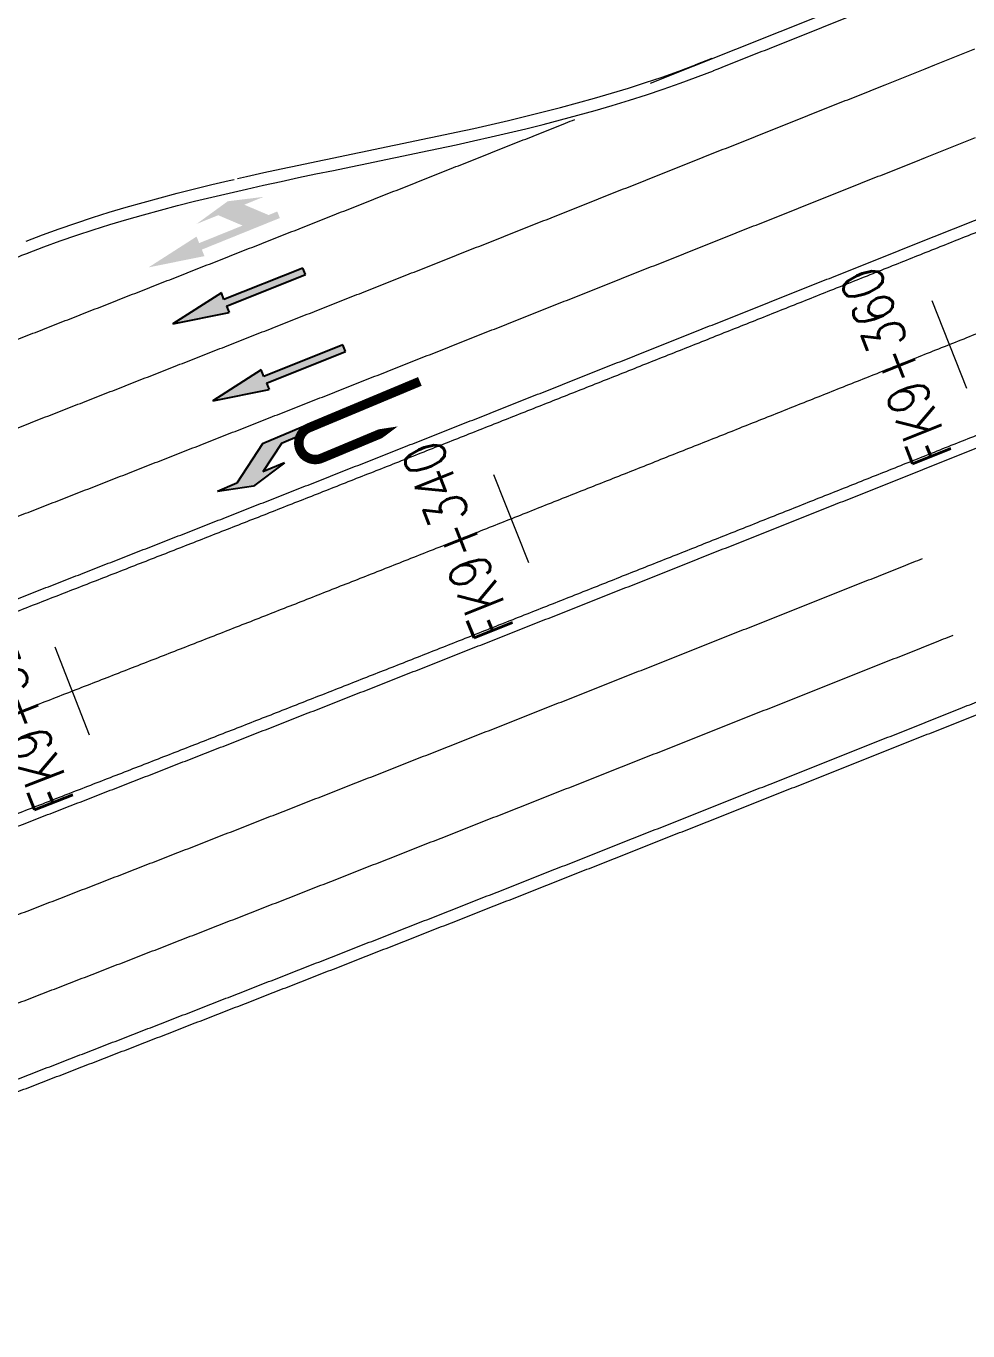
# Model space of a CAD drawing. Header units: millimetres. Extents: x 523446 to 528898, y 388189 to 392165.
# Drawn here: x 525477.2 to 525517.2, y 389006 to 389061.3 of the extents above; entities that cross this region are included whole.
import ezdxf
from ezdxf.enums import TextEntityAlignment as Align

# ---------------------------------------------------------------- set-up
doc = ezdxf.new("R2010")
doc.units = ezdxf.units.MM
doc.linetypes.add('33', pattern=[6, 3, -3])
doc.linetypes.add('ACAD_ISO04W100', pattern=[30, 24, -3, 0, -3])
doc.layers.add('000-scy-中分带', color=2, linetype='Continuous', lineweight=60)
doc.layers.add('000-scy-机动车道线', color=5, linetype='Continuous', lineweight=60)
for name, color, linetype in [('000-scy-箭头', 7, 'Continuous'), ('FZZD-标注路线桩号', 7, 'Continuous'), ('MEDS道路平面中线-FZZD', 7, 'Continuous'), ('标线（实）', 1, 'Continuous'), ('标线（虚）', 1, '33'), ('箭头', 7, 'Continuous'), ('车行道边线', 5, 'ACAD_ISO04W100')]:
    doc.layers.add(name, color=color, linetype=linetype)
doc.styles.add('MEDS', font='TXT_S.SHX', dxfattribs={"width": 0.75, "bigfont": 'hztxt.shx'})

# ---------------------------------------------------------------- blocks, each defined once
blk = doc.blocks.new('y')
blk.add_hatch(color=0).paths.add_polyline_path([(0.55, 0.225), (0.55, -0.275), (0.75, 0.525), (0.55, 1.275), (0.55, 0.825), (0, 0), (0, -1.725), (0.15, -1.725), (0.15, -0.375)])
at = {"color": 0}
for p, q in [((0.75, 0.525), (0.55, 1.275)), ((0.55, 0.825), (0.55, 1.275)), ((0, 0), (0.55, 0.825)), ((0.55, -0.275), (0.75, 0.525)), ((0.15, -0.375), (0.55, 0.225)), ((0.55, -0.275), (0.55, 0.225)), ((0, -1.725), (0, 0)), ((0.15, -1.725), (0.15, -0.375)), ((0, -1.725), (0.15, -1.725))]:
    blk.add_line(p, q, dxfattribs=at)
blk = doc.blocks.new('zx')
blk.add_hatch(color=0).paths.add_polyline_path([(0.075, -1.2), (0.225, -1.2), (0, 0), (-0.225, -1.2), (-0.075, -1.2), (-0.075, -3), (0.075, -3)])
at = {"color": 0}
for p, q in [((0, 0), (-0.225, -1.2)), ((0.225, -1.2), (0, 0)), ((-0.075, -1.2), (-0.225, -1.2)), ((-0.075, -1.2), (-0.075, -3)), ((0.075, -3), (0.075, -1.2)), ((0.075, -1.2), (0.225, -1.2)), ((-0.075, -3), (0.075, -3))]:
    blk.add_line(p, q, dxfattribs=at)
blk = doc.blocks.new('FX_ZY')
at = {"layer": '000-scy-箭头', "lineweight": 0}
blk.add_hatch(color=7, dxfattribs=at).paths.add_polyline_path([(-0.011, 2.981), (-0.235, 1.781), (-0.085, 1.781), (-0.084, -0.019), (0.066, -0.019), (0.065, 0.181), (0.465, 0.581), (0.465, 0.131), (0.665, 0.881), (0.465, 1.681), (0.465, 1.181), (0.065, 0.781), (0.065, 1.781), (0.215, 1.781)])
blk = doc.blocks.new('箭头（调头）')
at = {"color": 0}
blk.add_lwpolyline([(0, 0, 0.4, 0.4, 0), (0, 5.1, 0.4, 0.4, 1), (-1.4, 5.1, 0.4, 0.4, 0), (-1.4, 4, 1.2, 0, 0), (-1.4, 1.6, 0, 0, 0)], format="xyseb", dxfattribs=at)

msp = doc.modelspace()

# ---------------------------------------------------------------- linework, layer by layer
at = {"layer": '000-scy-中分带', "linetype": 'ByBlock', "lineweight": 0, "flags": 128}
for points in [[(525519.192, 389053.247, -0.000002), (525518.24, 389052.867, -0.000004), (525517.288, 389052.487, -0.000006), (525516.336, 389052.108, -0.000009), (525515.384, 389051.728, -0.000011), (525514.432, 389051.349, -0.000013), (525513.481, 389050.969, -0.000015), (525512.529, 389050.59, -0.000017), (525511.577, 389050.211, -0.000019), (525510.625, 389049.832, -0.000021), (525509.673, 389049.453, -0.000023), (525508.721, 389049.074, -0.000026), (525507.769, 389048.695, -0.000028), (525506.817, 389048.316, -0.00003), (525505.865, 389047.937, -0.000032), (525504.913, 389047.559, -0.000034), (525503.961, 389047.181, -0.000036), (525503.009, 389046.802, -0.000038), (525502.057, 389046.424, -0.000041), (525501.105, 389046.046, -0.000043), (525500.153, 389045.669, -0.000045), (525499.2, 389045.291, -0.000047), (525498.248, 389044.914, -0.000049), (525497.296, 389044.537, -0.000051), (525496.344, 389044.16, -0.000053), (525495.391, 389043.783, -0.000056), (525494.439, 389043.407, -0.000058), (525493.487, 389043.031, -0.00006), (525492.534, 389042.655, -0.000062), (525491.581, 389042.279, -0.000064), (525490.629, 389041.903, -0.000066), (525489.676, 389041.528, -0.000068), (525488.723, 389041.153, -0.00007), (525487.771, 389040.778, -0.000073), (525486.818, 389040.404, -0.000075), (525485.865, 389040.03, -0.000077), (525484.912, 389039.656, -0.000079), (525483.958, 389039.283, -0.000081), (525483.005, 389038.91, -0.000083), (525482.052, 389038.537, -0.000085), (525481.098, 389038.164, -0.000088), (525480.145, 389037.792, -0.00009), (525479.191, 389037.42, -0.000092), (525478.237, 389037.049, -0.000094), (525477.284, 389036.678, -0.000096), (525476.33, 389036.307, -0.000098)], [(525522.156, 389045.816, -0.000002), (525521.204, 389045.436, -0.000004), (525520.251, 389045.056, -0.000006), (525519.299, 389044.677, -0.000009), (525518.347, 389044.297, -0.000011), (525517.395, 389043.917, -0.000013), (525516.442, 389043.538, -0.000015), (525515.49, 389043.158, -0.000017), (525514.537, 389042.779, -0.000019), (525513.585, 389042.399, -0.000021), (525512.632, 389042.02, -0.000023), (525511.679, 389041.641, -0.000026), (525510.727, 389041.262, -0.000028), (525509.774, 389040.883, -0.00003), (525508.821, 389040.504, -0.000032), (525507.868, 389040.125, -0.000034), (525506.915, 389039.746, -0.000036), (525505.962, 389039.367, -0.000038), (525505.009, 389038.989, -0.000041), (525504.055, 389038.61, -0.000043), (525503.102, 389038.232, -0.000045), (525502.148, 389037.854, -0.000047), (525501.195, 389037.476, -0.000049), (525500.241, 389037.099, -0.000051), (525499.287, 389036.721, -0.000053), (525498.333, 389036.344, -0.000056), (525497.379, 389035.967, -0.000058), (525496.425, 389035.59, -0.00006), (525495.471, 389035.213, -0.000062), (525494.516, 389034.836, -0.000064), (525493.562, 389034.46, -0.000066), (525492.607, 389034.084, -0.000068), (525491.652, 389033.708, -0.00007), (525490.697, 389033.333, -0.000073), (525489.742, 389032.958, -0.000075), (525488.787, 389032.583, -0.000077), (525487.831, 389032.208, -0.000079), (525486.876, 389031.834, -0.000081), (525485.92, 389031.46, -0.000083), (525484.964, 389031.086, -0.000085), (525484.008, 389030.712, -0.000088), (525483.052, 389030.339, -0.00009), (525482.096, 389029.966, -0.000092), (525481.139, 389029.594, -0.000094), (525480.182, 389029.222, -0.000096), (525479.226, 389028.85, -0.000098), (525478.268, 389028.478, -0.0001), (525477.311, 389028.107, -0.000103), (525476.354, 389027.737, -0.000105)]]:
    msp.add_lwpolyline(points, format="xyb", dxfattribs=at)
at = {"layer": '000-scy-机动车道线', "color": 5, "linetype": 'ByBlock', "lineweight": 0}
msp.add_line((525503.7, 389058.911), (525594.064, 389094.945), dxfattribs=at)
at = {"layer": 'FZZD-标注路线桩号', "color": 7, "linetype": 'ByBlock', "lineweight": 0}
for p, q in [((525517.124, 389045.963), (525515.643, 389049.678)), ((525498.534, 389038.574), (525497.062, 389042.293)), ((525479.907, 389031.26), (525478.456, 389034.988))]:
    msp.add_line(p, q, dxfattribs=at)
at = {"layer": 'MEDS道路平面中线-FZZD', "color": 1, "linetype": 'ByBlock', "lineweight": 0}
msp.add_lwpolyline([(525520.674, 389049.531, -0.000002), (525519.722, 389049.151, -0.000004), (525518.77, 389048.772, -0.000006), (525517.818, 389048.392, -0.000009), (525516.866, 389048.013, -0.000011), (525515.913, 389047.633, -0.000013), (525514.961, 389047.254, -0.000015), (525514.009, 389046.874, -0.000017), (525513.057, 389046.495, -0.000019), (525512.105, 389046.116, -0.000021), (525511.152, 389045.736, -0.000023), (525510.2, 389045.357, -0.000026), (525509.248, 389044.978, -0.000028), (525508.295, 389044.599, -0.00003), (525507.343, 389044.22, -0.000032), (525506.39, 389043.842, -0.000034), (525505.438, 389043.463, -0.000036), (525504.485, 389043.085, -0.000038), (525503.533, 389042.707, -0.000041), (525502.58, 389042.328, -0.000043), (525501.627, 389041.95, -0.000045), (525500.674, 389041.573, -0.000047), (525499.721, 389041.195, -0.000049), (525498.768, 389040.818, -0.000051), (525497.815, 389040.44, -0.000053), (525496.862, 389040.063, -0.000056), (525495.909, 389039.687, -0.000058), (525494.956, 389039.31, -0.00006), (525494.002, 389038.934, -0.000062), (525493.049, 389038.558, -0.000064), (525492.095, 389038.182, -0.000066), (525491.141, 389037.806, -0.000068), (525490.188, 389037.431, -0.00007), (525489.234, 389037.056, -0.000073), (525488.28, 389036.681, -0.000075), (525487.326, 389036.306, -0.000077), (525486.371, 389035.932, -0.000079), (525485.417, 389035.558, -0.000081), (525484.463, 389035.185, -0.000083), (525483.508, 389034.811, -0.000085), (525482.553, 389034.438, -0.000088), (525481.598, 389034.066, -0.00009), (525480.643, 389033.693, -0.000092), (525479.688, 389033.321, -0.000094), (525478.733, 389032.95, -0.000096), (525477.778, 389032.579, -0.000098), (525476.822, 389032.208, -0.0001), (525475.866, 389031.837, -0.000102)], format="xyb", dxfattribs=at)
at = {"layer": '标线（实）', "linetype": 'ByBlock', "lineweight": 0, "flags": 128}
for points in [[(525506.374, 389059.441), (525506.529, 389059.502, 0.000002), (525506.951, 389059.671, 0.000002), (525507.374, 389059.839, 0.000002), (525507.797, 389060.008, 0.000002), (525508.219, 389060.176, 0.000002), (525508.642, 389060.344, 0.000002), (525509.065, 389060.513, 0.000002), (525509.488, 389060.681, 0.000002), (525509.911, 389060.85, 0.000002), (525510.333, 389061.018, 0.000001), (525510.756, 389061.187, 0.000001), (525511.179, 389061.355, 0.000001), (525511.602, 389061.524, 0.000001), (525512.025, 389061.693, 0.000001), (525512.448, 389061.861)], [(525473.817, 389035.869, 0.000011), (525474.241, 389036.034, 0.000011), (525474.665, 389036.198, 0.000011), (525475.089, 389036.362, 0.000011), (525475.513, 389036.527, 0.000011), (525475.937, 389036.691, 0.000011), (525476.361, 389036.856, 0.000011), (525476.785, 389037.021, 0.000011), (525477.209, 389037.185, 0.000011), (525477.632, 389037.35, 0.00001), (525478.056, 389037.515, 0.00001), (525478.48, 389037.68, 0.00001), (525478.904, 389037.845, 0.00001), (525479.328, 389038.01, 0.00001), (525479.751, 389038.175, 0.00001), (525480.175, 389038.341, 0.00001), (525480.599, 389038.506, 0.00001), (525481.023, 389038.672, 0.00001), (525481.446, 389038.837, 0.00001), (525481.87, 389039.003, 0.000009), (525482.294, 389039.168, 0.000009), (525482.717, 389039.334, 0.000009), (525483.141, 389039.5, 0.000009), (525483.564, 389039.665, 0.000009), (525483.988, 389039.831, 0.000009), (525484.412, 389039.997, 0.000009), (525484.835, 389040.163, 0.000009), (525485.259, 389040.329, 0.000009), (525485.682, 389040.496, 0.000008), (525486.106, 389040.662, 0.000008), (525486.529, 389040.828, 0.000008), (525486.953, 389040.994, 0.000008), (525487.376, 389041.161, 0.000008), (525487.8, 389041.327, 0.000008), (525488.223, 389041.494, 0.000008), (525488.646, 389041.66, 0.000008), (525489.07, 389041.827, 0.000008), (525489.493, 389041.993, 0.000008), (525489.917, 389042.16, 0.000007), (525490.34, 389042.327, 0.000007), (525490.763, 389042.494, 0.000007), (525491.187, 389042.661, 0.000007), (525491.61, 389042.827, 0.000007), (525492.033, 389042.994, 0.000007), (525492.456, 389043.161, 0.000007), (525492.88, 389043.329, 0.000007), (525493.303, 389043.496, 0.000007), (525493.726, 389043.663, 0.000006), (525494.15, 389043.83, 0.000006), (525494.573, 389043.997, 0.000006), (525494.996, 389044.165, 0.000006), (525495.419, 389044.332, 0.000006), (525495.842, 389044.499, 0.000006), (525496.266, 389044.667, 0.000006), (525496.689, 389044.834, 0.000006), (525497.112, 389045.002, 0.000006), (525497.535, 389045.169, 0.000006), (525497.958, 389045.337, 0.000005), (525498.382, 389045.505, 0.000005), (525498.805, 389045.672, 0.000005), (525499.228, 389045.84, 0.000005), (525499.651, 389046.008, 0.000005), (525500.074, 389046.176, 0.000005), (525500.497, 389046.343, 0.000005), (525500.92, 389046.511, 0.000005), (525501.344, 389046.679, 0.000005), (525501.767, 389046.847, 0.000004), (525502.19, 389047.015, 0.000004), (525502.613, 389047.183, 0.000004), (525503.036, 389047.351, 0.000004), (525503.459, 389047.519, 0.000004), (525503.882, 389047.687, 0.000004), (525504.305, 389047.855, 0.000004), (525504.728, 389048.024, 0.000004), (525505.151, 389048.192, 0.000004), (525505.574, 389048.36, 0.000004), (525505.998, 389048.528, 0.000003), (525506.421, 389048.696, 0.000003), (525506.844, 389048.865, 0.000003), (525507.267, 389049.033, 0.000003), (525507.69, 389049.201, 0.000003), (525508.113, 389049.37, 0.000003), (525508.536, 389049.538, 0.000003), (525508.959, 389049.707, 0.000003), (525509.382, 389049.875, 0.000003), (525509.805, 389050.043, 0.000002), (525510.228, 389050.212, 0.000002), (525510.651, 389050.38, 0.000002), (525511.074, 389050.549, 0.000002), (525511.497, 389050.717, 0.000002), (525511.92, 389050.886, 0.000002), (525512.344, 389051.055, 0.000002), (525512.767, 389051.223, 0.000002), (525513.19, 389051.392, 0.000002), (525513.613, 389051.56, 0.000002), (525514.036, 389051.729, 0.000001), (525514.459, 389051.898, 0.000001), (525514.882, 389052.066, 0.000001), (525515.305, 389052.235, 0.000001), (525515.728, 389052.404), (525519.967, 389054.093)], [(525474.086, 389026.325, 0.000012), (525474.512, 389026.489, 0.000012), (525474.938, 389026.653, 0.000012), (525475.363, 389026.818, 0.000012), (525475.789, 389026.982, 0.000012), (525476.215, 389027.147, 0.000012), (525476.64, 389027.311, 0.000012), (525477.066, 389027.476, 0.000011), (525477.492, 389027.641, 0.000011), (525477.917, 389027.806, 0.000011), (525478.343, 389027.971, 0.000011), (525478.768, 389028.136, 0.000011), (525479.194, 389028.301, 0.000011), (525479.619, 389028.466, 0.000011), (525480.044, 389028.632, 0.000011), (525480.47, 389028.797, 0.000011), (525480.895, 389028.962, 0.00001), (525481.32, 389029.128, 0.00001), (525481.745, 389029.293, 0.00001), (525482.171, 389029.459, 0.00001), (525482.596, 389029.625, 0.00001), (525483.021, 389029.79, 0.00001), (525483.446, 389029.956, 0.00001), (525483.871, 389030.122, 0.00001), (525484.296, 389030.288, 0.00001), (525484.721, 389030.454, 0.00001), (525485.146, 389030.62, 0.000009), (525485.571, 389030.786, 0.000009), (525485.996, 389030.952, 0.000009), (525486.421, 389031.119, 0.000009), (525486.845, 389031.285, 0.000009), (525487.27, 389031.451, 0.000009), (525487.695, 389031.618, 0.000009), (525488.12, 389031.784, 0.000009), (525488.544, 389031.951, 0.000009), (525488.969, 389032.117, 0.000008), (525489.394, 389032.284, 0.000008), (525489.818, 389032.451, 0.000008), (525490.243, 389032.617, 0.000008), (525490.667, 389032.784, 0.000008), (525491.092, 389032.951, 0.000008), (525491.516, 389033.118, 0.000008), (525491.941, 389033.285, 0.000008), (525492.365, 389033.452, 0.000008), (525492.79, 389033.619, 0.000008), (525493.214, 389033.786, 0.000007), (525493.639, 389033.953, 0.000007), (525494.063, 389034.12, 0.000007), (525494.487, 389034.288, 0.000007), (525494.911, 389034.455, 0.000007), (525495.336, 389034.622, 0.000007), (525495.76, 389034.79, 0.000007), (525496.184, 389034.957, 0.000007), (525496.608, 389035.125, 0.000007), (525497.032, 389035.292, 0.000006), (525497.457, 389035.46, 0.000006), (525497.881, 389035.627, 0.000006), (525498.305, 389035.795, 0.000006), (525498.729, 389035.963, 0.000006), (525499.153, 389036.13, 0.000006), (525499.577, 389036.298, 0.000006), (525500.001, 389036.466, 0.000006), (525500.425, 389036.634, 0.000006), (525500.849, 389036.802, 0.000006), (525501.273, 389036.969, 0.000005), (525501.697, 389037.137, 0.000005), (525502.12, 389037.305, 0.000005), (525502.544, 389037.473, 0.000005), (525502.968, 389037.641, 0.000005), (525503.392, 389037.809, 0.000005), (525503.816, 389037.977, 0.000005), (525504.239, 389038.146, 0.000005), (525504.663, 389038.314, 0.000005), (525505.087, 389038.482, 0.000004), (525505.511, 389038.65, 0.000004), (525505.934, 389038.818, 0.000004), (525506.358, 389038.987, 0.000004), (525506.782, 389039.155, 0.000004), (525507.205, 389039.323, 0.000004), (525507.629, 389039.492, 0.000004), (525508.053, 389039.66, 0.000004), (525508.476, 389039.828, 0.000004), (525508.9, 389039.997, 0.000004), (525509.323, 389040.165, 0.000003), (525509.747, 389040.334, 0.000003), (525510.17, 389040.502, 0.000003), (525510.594, 389040.671, 0.000003), (525511.017, 389040.839, 0.000003), (525511.441, 389041.008, 0.000003), (525511.864, 389041.176, 0.000003), (525512.288, 389041.345, 0.000003), (525512.711, 389041.513, 0.000003), (525513.135, 389041.682, 0.000002), (525513.558, 389041.851, 0.000002), (525513.981, 389042.019, 0.000002), (525514.405, 389042.188, 0.000002), (525514.828, 389042.356, 0.000002), (525515.251, 389042.525, 0.000002), (525515.675, 389042.694, 0.000002), (525516.098, 389042.862, 0.000002), (525516.521, 389043.031, 0.000002), (525516.945, 389043.2, 0.000002), (525517.368, 389043.369, 0.000001), (525517.791, 389043.537, 0.000001), (525518.215, 389043.706, 0.000001), (525518.638, 389043.875, 0.000001), (525519.061, 389044.043, 0.000001), (525519.484, 389044.212)], [(525474.26, 389015.677, 0.000013), (525474.688, 389015.841, 0.000013), (525475.116, 389016.006, 0.000013), (525475.544, 389016.17, 0.000013), (525475.972, 389016.335, 0.000013), (525476.4, 389016.5, 0.000012), (525476.828, 389016.664, 0.000012), (525477.256, 389016.829, 0.000012), (525477.683, 389016.994, 0.000012), (525478.111, 389017.159, 0.000012), (525478.539, 389017.324, 0.000012), (525478.966, 389017.489, 0.000012), (525479.394, 389017.655, 0.000012), (525479.821, 389017.82, 0.000012), (525480.249, 389017.985, 0.000012), (525480.676, 389018.151, 0.000011), (525481.103, 389018.316, 0.000011), (525481.531, 389018.482, 0.000011), (525481.958, 389018.647, 0.000011), (525482.385, 389018.813, 0.000011), (525482.812, 389018.979, 0.000011), (525483.239, 389019.145, 0.000011), (525483.666, 389019.31, 0.000011), (525484.093, 389019.476, 0.000011), (525484.52, 389019.642, 0.00001), (525484.947, 389019.808, 0.00001), (525485.373, 389019.975, 0.00001), (525485.8, 389020.141, 0.00001), (525486.227, 389020.307, 0.00001), (525486.653, 389020.473, 0.00001), (525487.08, 389020.64, 0.00001), (525487.506, 389020.806, 0.00001), (525487.933, 389020.973, 0.00001), (525488.359, 389021.139, 0.00001), (525488.786, 389021.306, 0.000009), (525489.212, 389021.473, 0.000009), (525489.638, 389021.639, 0.000009), (525490.065, 389021.806, 0.000009), (525490.491, 389021.973, 0.000009), (525490.917, 389022.14, 0.000009), (525491.343, 389022.307, 0.000009), (525491.769, 389022.474, 0.000009), (525492.195, 389022.641, 0.000009), (525492.621, 389022.808, 0.000008), (525493.047, 389022.975, 0.000008), (525493.473, 389023.142, 0.000008), (525493.899, 389023.309, 0.000008), (525494.324, 389023.477, 0.000008), (525494.75, 389023.644, 0.000008), (525495.176, 389023.811, 0.000008), (525495.602, 389023.979, 0.000008), (525496.027, 389024.146, 0.000008), (525496.453, 389024.314, 0.000008), (525496.878, 389024.481, 0.000007), (525497.304, 389024.649, 0.000007), (525497.729, 389024.817, 0.000007), (525498.154, 389024.984, 0.000007), (525498.58, 389025.152, 0.000007), (525499.005, 389025.32, 0.000007), (525499.43, 389025.488, 0.000007), (525499.856, 389025.655, 0.000007), (525500.281, 389025.823, 0.000007), (525500.706, 389025.991, 0.000006), (525501.131, 389026.159, 0.000006), (525501.556, 389026.327, 0.000006), (525501.981, 389026.495, 0.000006), (525502.406, 389026.663, 0.000006), (525502.831, 389026.831, 0.000006), (525503.256, 389026.999, 0.000006), (525503.681, 389027.168, 0.000006), (525504.106, 389027.336, 0.000006), (525504.53, 389027.504, 0.000006), (525504.955, 389027.672, 0.000005), (525505.38, 389027.84, 0.000005), (525505.804, 389028.009, 0.000005), (525506.229, 389028.177, 0.000005), (525506.654, 389028.345, 0.000005), (525507.078, 389028.514, 0.000005), (525507.503, 389028.682, 0.000005), (525507.927, 389028.85, 0.000005), (525508.352, 389029.019, 0.000005), (525508.776, 389029.187, 0.000004), (525509.201, 389029.356, 0.000004), (525509.625, 389029.524, 0.000004), (525510.049, 389029.693, 0.000004), (525510.474, 389029.861, 0.000004), (525510.898, 389030.03, 0.000004), (525511.322, 389030.199, 0.000004), (525511.746, 389030.367, 0.000004), (525512.17, 389030.536, 0.000004), (525512.594, 389030.704, 0.000004), (525513.019, 389030.873, 0.000003), (525513.443, 389031.042, 0.000003), (525513.867, 389031.21, 0.000003), (525514.291, 389031.379, 0.000003), (525514.715, 389031.548, 0.000003), (525515.138, 389031.716, 0.000003), (525515.562, 389031.885, 0.000003), (525515.986, 389032.054, 0.000003), (525516.41, 389032.223, 0.000003), (525516.834, 389032.391, 0.000002), (525517.644, 389032.714, 0.000002)], [(525473.582, 389050.26, 0.00001), (525474.004, 389050.425, 0.00001), (525474.426, 389050.589, 0.00001), (525474.848, 389050.753, 0.00001), (525475.269, 389050.918, 0.00001), (525475.691, 389051.082, 0.00001), (525476.113, 389051.247, 0.00001), (525476.534, 389051.412, 0.00001), (525476.956, 389051.577, 0.000007), (525477.285, 389051.705)]]:
    msp.add_lwpolyline(points, format="xyb", dxfattribs=at)
msp.add_lwpolyline([(525477.281, 389051.704), (525477.974, 389051.968), (525478.667, 389052.219), (525479.366, 389052.46), (525480.069, 389052.691), (525480.776, 389052.912), (525481.487, 389053.125), (525482.202, 389053.33), (525482.92, 389053.527), (525483.642, 389053.717), (525484.367, 389053.901), (525485.095, 389054.079), (525485.826, 389054.251), (525486.559, 389054.42), (525487.294, 389054.584), (525488.031, 389054.745), (525488.769, 389054.903), (525489.51, 389055.059), (525490.251, 389055.213), (525490.993, 389055.366), (525491.736, 389055.519), (525492.48, 389055.672), (525493.224, 389055.826), (525493.967, 389055.982), (525494.711, 389056.139), (525495.454, 389056.299), (525496.196, 389056.463), (525496.938, 389056.63), (525497.678, 389056.802), (525498.416, 389056.979), (525499.153, 389057.162), (525499.888, 389057.351), (525500.621, 389057.547), (525501.351, 389057.751), (525502.079, 389057.963), (525502.804, 389058.183), (525503.525, 389058.413), (525504.243, 389058.654), (525504.96, 389058.905), (525506.366, 389059.438)], dxfattribs=at)
at = {"layer": '标线（虚）', "linetype": 'ByBlock', "lineweight": 0, "flags": 128}
for points in [[(525473.917, 389043.148, 0.000011), (525474.34, 389043.312, 0.000011), (525474.763, 389043.477, 0.000011), (525475.186, 389043.641, 0.00001), (525475.608, 389043.806, 0.00001), (525476.031, 389043.97, 0.00001), (525476.454, 389044.135, 0.00001), (525476.877, 389044.3, 0.00001), (525477.299, 389044.464, 0.00001), (525477.722, 389044.629, 0.00001), (525478.145, 389044.794, 0.00001), (525478.568, 389044.959, 0.00001), (525478.99, 389045.124, 0.00001), (525479.413, 389045.29, 0.000009), (525479.836, 389045.455, 0.000009), (525480.258, 389045.62, 0.000009), (525480.681, 389045.786, 0.000009), (525481.104, 389045.951, 0.000009), (525481.526, 389046.117, 0.000009), (525481.949, 389046.282, 0.000009), (525482.372, 389046.448, 0.000009), (525482.794, 389046.614, 0.000009), (525483.217, 389046.779, 0.000008), (525483.64, 389046.945, 0.000008), (525484.062, 389047.111, 0.000008), (525484.485, 389047.277, 0.000008), (525484.908, 389047.443, 0.000008), (525485.33, 389047.609, 0.000008), (525485.753, 389047.775, 0.000008), (525486.176, 389047.942, 0.000008), (525486.598, 389048.108, 0.000008), (525487.021, 389048.274, 0.000008), (525487.443, 389048.441, 0.000007), (525487.866, 389048.607, 0.000007), (525488.289, 389048.774, 0.000007), (525488.711, 389048.94, 0.000007), (525489.134, 389049.107, 0.000007), (525489.556, 389049.274, 0.000007), (525489.979, 389049.44, 0.000007), (525490.402, 389049.607, 0.000007), (525490.824, 389049.774, 0.000007), (525491.247, 389049.941, 0.000006), (525491.669, 389050.108, 0.000006), (525492.092, 389050.275, 0.000006), (525492.515, 389050.442, 0.000006), (525492.937, 389050.609, 0.000006), (525493.36, 389050.776, 0.000006), (525493.782, 389050.943, 0.000006), (525494.205, 389051.111, 0.000006), (525494.628, 389051.278, 0.000006), (525495.05, 389051.445, 0.000006), (525495.473, 389051.613, 0.000005), (525495.895, 389051.78, 0.000005), (525496.318, 389051.948, 0.000005), (525496.741, 389052.115, 0.000005), (525497.163, 389052.283, 0.000005), (525497.586, 389052.45, 0.000005), (525498.009, 389052.618, 0.000005), (525498.431, 389052.785, 0.000005), (525498.854, 389052.953, 0.000005), (525499.276, 389053.121, 0.000004), (525499.699, 389053.289, 0.000004), (525500.122, 389053.457, 0.000004), (525500.544, 389053.624, 0.000004), (525500.967, 389053.792, 0.000004), (525501.39, 389053.96, 0.000004), (525501.812, 389054.128, 0.000004), (525502.235, 389054.296, 0.000004), (525502.658, 389054.464, 0.000004), (525503.081, 389054.632, 0.000004), (525503.503, 389054.8, 0.000003), (525503.926, 389054.969, 0.000003), (525504.349, 389055.137, 0.000003), (525504.771, 389055.305, 0.000003), (525505.194, 389055.473, 0.000003), (525505.617, 389055.641, 0.000003), (525506.04, 389055.81, 0.000003), (525506.463, 389055.978, 0.000003), (525506.885, 389056.146, 0.000003), (525507.308, 389056.315, 0.000002), (525507.731, 389056.483, 0.000002), (525508.154, 389056.651, 0.000002), (525508.577, 389056.82, 0.000002), (525508.999, 389056.988, 0.000002), (525509.422, 389057.157, 0.000002), (525509.845, 389057.325, 0.000002), (525510.268, 389057.494, 0.000002), (525510.691, 389057.662, 0.000002), (525511.114, 389057.831, 0.000002), (525511.537, 389057.999, 0.000001), (525511.96, 389058.168, 0.000001), (525512.383, 389058.336, 0.000001), (525512.806, 389058.505, 0.000001), (525513.229, 389058.674, 0.000001), (525513.652, 389058.842), (525514.075, 389059.011), (525514.498, 389059.18), (525514.921, 389059.348), (525515.344, 389059.517), (525515.767, 389059.686), (525516.19, 389059.854), (525516.613, 389060.023), (525517.036, 389060.192), (525517.459, 389060.361)], [(525473.914, 389039.392, 0.000011), (525474.337, 389039.557, 0.000011), (525474.761, 389039.721, 0.000011), (525475.184, 389039.885, 0.000011), (525475.608, 389040.05, 0.000011), (525476.031, 389040.214, 0.000011), (525476.454, 389040.379, 0.00001), (525476.878, 389040.544, 0.00001), (525477.301, 389040.709, 0.00001), (525477.724, 389040.874, 0.00001), (525478.148, 389041.038, 0.00001), (525478.571, 389041.203, 0.00001), (525478.994, 389041.369, 0.00001), (525479.417, 389041.534, 0.00001), (525479.841, 389041.699, 0.00001), (525480.264, 389041.864, 0.00001), (525480.687, 389042.03, 0.000009), (525481.11, 389042.195, 0.000009), (525481.533, 389042.361, 0.000009), (525481.957, 389042.526, 0.000009), (525482.38, 389042.692, 0.000009), (525482.803, 389042.858, 0.000009), (525483.226, 389043.023, 0.000009), (525483.649, 389043.189, 0.000009), (525484.072, 389043.355, 0.000009), (525484.495, 389043.521, 0.000008), (525484.918, 389043.687, 0.000008), (525485.341, 389043.853, 0.000008), (525485.765, 389044.019, 0.000008), (525486.188, 389044.186, 0.000008), (525486.611, 389044.352, 0.000008), (525487.034, 389044.518, 0.000008), (525487.457, 389044.685, 0.000008), (525487.88, 389044.851, 0.000008), (525488.303, 389045.018, 0.000008), (525488.726, 389045.184, 0.000007), (525489.149, 389045.351, 0.000007), (525489.572, 389045.517, 0.000007), (525489.995, 389045.684, 0.000007), (525490.418, 389045.851, 0.000007), (525490.841, 389046.018, 0.000007), (525491.264, 389046.185, 0.000007), (525491.687, 389046.352, 0.000007), (525492.11, 389046.519, 0.000007), (525492.532, 389046.686, 0.000006), (525492.955, 389046.853, 0.000006), (525493.378, 389047.02, 0.000006), (525493.801, 389047.187, 0.000006), (525494.224, 389047.354, 0.000006), (525494.647, 389047.522, 0.000006), (525495.07, 389047.689, 0.000006), (525495.493, 389047.856, 0.000006), (525495.916, 389048.024, 0.000006), (525496.339, 389048.191, 0.000006), (525496.762, 389048.359, 0.000005), (525497.185, 389048.526, 0.000005), (525497.607, 389048.694, 0.000005), (525498.03, 389048.861, 0.000005), (525498.453, 389049.029, 0.000005), (525498.876, 389049.197, 0.000005), (525499.299, 389049.364, 0.000005), (525499.722, 389049.532, 0.000005), (525500.145, 389049.7, 0.000005), (525500.568, 389049.868, 0.000004), (525500.991, 389050.036, 0.000004), (525501.413, 389050.204, 0.000004), (525501.836, 389050.372, 0.000004), (525502.259, 389050.54, 0.000004), (525502.682, 389050.708, 0.000004), (525503.105, 389050.876, 0.000004), (525503.528, 389051.044, 0.000004), (525503.951, 389051.212, 0.000004), (525504.374, 389051.38, 0.000004), (525504.797, 389051.548, 0.000003), (525505.22, 389051.716, 0.000003), (525505.642, 389051.885, 0.000003), (525506.065, 389052.053, 0.000003), (525506.488, 389052.221, 0.000003), (525506.911, 389052.389, 0.000003), (525507.334, 389052.558, 0.000003), (525507.757, 389052.726, 0.000003), (525508.18, 389052.895, 0.000003), (525508.603, 389053.063, 0.000002), (525509.026, 389053.231, 0.000002), (525509.449, 389053.4, 0.000002), (525509.872, 389053.568, 0.000002), (525510.295, 389053.737, 0.000002), (525510.718, 389053.905, 0.000002), (525511.141, 389054.074, 0.000002), (525511.564, 389054.242, 0.000002), (525511.987, 389054.411, 0.000002), (525512.41, 389054.579, 0.000002), (525512.833, 389054.748, 0.000001), (525513.256, 389054.917, 0.000001), (525513.679, 389055.085, 0.000001), (525514.102, 389055.254, 0.000001), (525514.525, 389055.423, 0.000001), (525514.948, 389055.591), (525515.371, 389055.76), (525515.794, 389055.929), (525516.217, 389056.097), (525516.64, 389056.266), (525517.063, 389056.435), (525517.486, 389056.603)], [(525473.917, 389046.903, 0.00001), (525474.339, 389047.067, 0.00001), (525474.761, 389047.232, 0.00001), (525475.184, 389047.396, 0.00001), (525475.606, 389047.561, 0.00001), (525476.028, 389047.725, 0.00001), (525476.45, 389047.89, 0.00001), (525476.873, 389048.055, 0.00001), (525477.295, 389048.22, 0.00001), (525477.717, 389048.384, 0.00001), (525478.139, 389048.549, 0.000009), (525478.561, 389048.715, 0.000009), (525478.984, 389048.88, 0.000009), (525479.406, 389049.045, 0.000009), (525479.828, 389049.21, 0.000009), (525480.25, 389049.375, 0.000009), (525480.672, 389049.541, 0.000009), (525481.095, 389049.706, 0.000009), (525481.517, 389049.872, 0.000009), (525481.939, 389050.038, 0.000008), (525482.361, 389050.203, 0.000008), (525482.783, 389050.369, 0.000008), (525483.205, 389050.535, 0.000008), (525483.628, 389050.701, 0.000008), (525484.05, 389050.867, 0.000008), (525484.472, 389051.033, 0.000008), (525484.894, 389051.199, 0.000008), (525485.317, 389051.365, 0.000008), (525485.739, 389051.531, 0.000008), (525486.161, 389051.697, 0.000007), (525486.583, 389051.864, 0.000007), (525487.005, 389052.03, 0.000007), (525487.428, 389052.196, 0.000007), (525487.85, 389052.363, 0.000007), (525488.272, 389052.529, 0.000007), (525488.694, 389052.696, 0.000007), (525489.117, 389052.863, 0.000007), (525489.539, 389053.029, 0.000007), (525489.961, 389053.196, 0.000006), (525490.383, 389053.363, 0.000006), (525490.806, 389053.53, 0.000006), (525491.228, 389053.697, 0.000006), (525491.65, 389053.864, 0.000006), (525492.072, 389054.031, 0.000006), (525492.495, 389054.198, 0.000006), (525492.917, 389054.365, 0.000006), (525493.339, 389054.532, 0.000006), (525493.762, 389054.699, 0.000006), (525494.184, 389054.867, 0.000005), (525494.606, 389055.034, 0.000005), (525495.029, 389055.201, 0.000005), (525495.451, 389055.369, 0.000005), (525495.873, 389055.536, 0.000005), (525496.296, 389055.704, 0.000005), (525496.718, 389055.871, 0.000005), (525497.14, 389056.039, 0.000005), (525497.563, 389056.206, 0.000005), (525497.985, 389056.374, 0.000004), (525498.408, 389056.542, 0.000004), (525498.83, 389056.71, 0.000004), (525499.252, 389056.877, 0.000004), (525499.675, 389057.045, 0.000004), (525500.097, 389057.213, 0.000004), (525500.492, 389057.37, 0.000004)], [(525474.065, 389022.566, 0.000012), (525474.492, 389022.73, 0.000012), (525474.918, 389022.894, 0.000012), (525475.345, 389023.059, 0.000012), (525475.772, 389023.223, 0.000012), (525476.198, 389023.388, 0.000012), (525476.624, 389023.553, 0.000012), (525477.051, 389023.718, 0.000012), (525477.477, 389023.882, 0.000012), (525477.903, 389024.047, 0.000012), (525478.329, 389024.212, 0.000011), (525478.756, 389024.377, 0.000011), (525479.182, 389024.542, 0.000011), (525479.608, 389024.708, 0.000011), (525480.034, 389024.873, 0.000011), (525480.46, 389025.038, 0.000011), (525480.886, 389025.204, 0.000011), (525481.312, 389025.369, 0.000011), (525481.738, 389025.535, 0.000011), (525482.164, 389025.7, 0.00001), (525482.589, 389025.866, 0.00001), (525483.015, 389026.032, 0.00001), (525483.441, 389026.198, 0.00001), (525483.867, 389026.363, 0.00001), (525484.292, 389026.529, 0.00001), (525484.718, 389026.695, 0.00001), (525485.143, 389026.861, 0.00001), (525485.569, 389027.028, 0.00001), (525485.994, 389027.194, 0.00001), (525486.42, 389027.36, 0.000009), (525486.845, 389027.526, 0.000009), (525487.271, 389027.693, 0.000009), (525487.696, 389027.859, 0.000009), (525488.121, 389028.026, 0.000009), (525488.547, 389028.192, 0.000009), (525488.972, 389028.359, 0.000009), (525489.397, 389028.525, 0.000009), (525489.822, 389028.692, 0.000009), (525490.247, 389028.859, 0.000008), (525490.672, 389029.026, 0.000008), (525491.097, 389029.193, 0.000008), (525491.522, 389029.36, 0.000008), (525491.947, 389029.527, 0.000008), (525492.372, 389029.694, 0.000008), (525492.797, 389029.861, 0.000008), (525493.222, 389030.028, 0.000008), (525493.647, 389030.195, 0.000008), (525494.072, 389030.362, 0.000008), (525494.497, 389030.529, 0.000007), (525494.921, 389030.697, 0.000007), (525495.346, 389030.864, 0.000007), (525495.771, 389031.031, 0.000007), (525496.195, 389031.199, 0.000007), (525496.62, 389031.366, 0.000007), (525497.045, 389031.534, 0.000007), (525497.469, 389031.702, 0.000007), (525497.894, 389031.869, 0.000007), (525498.318, 389032.037, 0.000006), (525498.743, 389032.204, 0.000006), (525499.167, 389032.372, 0.000006), (525499.591, 389032.54, 0.000006), (525500.016, 389032.708, 0.000006), (525500.44, 389032.876, 0.000006), (525500.865, 389033.043, 0.000006), (525501.289, 389033.211, 0.000006), (525501.713, 389033.379, 0.000006), (525502.137, 389033.547, 0.000006), (525502.562, 389033.715, 0.000005), (525502.986, 389033.883, 0.000005), (525503.41, 389034.051, 0.000005), (525503.834, 389034.22, 0.000005), (525504.258, 389034.388, 0.000005), (525504.682, 389034.556, 0.000005), (525505.106, 389034.724, 0.000005), (525505.53, 389034.892, 0.000005), (525505.954, 389035.061, 0.000005), (525506.378, 389035.229, 0.000004), (525506.802, 389035.397, 0.000004), (525507.226, 389035.565, 0.000004), (525507.65, 389035.734, 0.000004), (525508.074, 389035.902, 0.000004), (525508.498, 389036.071, 0.000004), (525508.922, 389036.239, 0.000004), (525509.345, 389036.407, 0.000004), (525509.769, 389036.576, 0.000004), (525510.193, 389036.744, 0.000004), (525510.617, 389036.913, 0.000003), (525511.04, 389037.081, 0.000003), (525511.464, 389037.25, 0.000003), (525511.888, 389037.419, 0.000003), (525512.311, 389037.587, 0.000003), (525512.735, 389037.756, 0.000003), (525513.159, 389037.924, 0.000003), (525513.582, 389038.093, 0.000003), (525514.006, 389038.262, 0.000003), (525514.429, 389038.43, 0.000002), (525515.239, 389038.753)], [(525474.468, 389018.971, 0.000013), (525474.895, 389019.135, 0.000013), (525475.323, 389019.299, 0.000012), (525475.75, 389019.464, 0.000012), (525476.177, 389019.629, 0.000012), (525476.604, 389019.793, 0.000012), (525477.031, 389019.958, 0.000012), (525477.458, 389020.123, 0.000012), (525477.885, 389020.288, 0.000012), (525478.312, 389020.453, 0.000012), (525478.739, 389020.618, 0.000012), (525479.166, 389020.783, 0.000012), (525479.593, 389020.948, 0.000011), (525480.02, 389021.114, 0.000011), (525480.447, 389021.279, 0.000011), (525480.873, 389021.444, 0.000011), (525481.3, 389021.61, 0.000011), (525481.726, 389021.775, 0.000011), (525482.153, 389021.941, 0.000011), (525482.579, 389022.107, 0.000011), (525483.006, 389022.273, 0.000011), (525483.432, 389022.438, 0.00001), (525483.859, 389022.604, 0.00001), (525484.285, 389022.77, 0.00001), (525484.711, 389022.936, 0.00001), (525485.137, 389023.102, 0.00001), (525485.564, 389023.268, 0.00001), (525485.99, 389023.435, 0.00001), (525486.416, 389023.601, 0.00001), (525486.842, 389023.767, 0.00001), (525487.268, 389023.934, 0.00001), (525487.694, 389024.1, 0.000009), (525488.12, 389024.267, 0.000009), (525488.546, 389024.433, 0.000009), (525488.971, 389024.6, 0.000009), (525489.397, 389024.767, 0.000009), (525489.823, 389024.933, 0.000009), (525490.249, 389025.1, 0.000009), (525490.674, 389025.267, 0.000009), (525491.1, 389025.434, 0.000009), (525491.525, 389025.601, 0.000008), (525491.951, 389025.768, 0.000008), (525492.376, 389025.935, 0.000008), (525492.802, 389026.102, 0.000008), (525493.227, 389026.269, 0.000008), (525493.653, 389026.436, 0.000008), (525494.078, 389026.603, 0.000008), (525494.503, 389026.771, 0.000008), (525494.929, 389026.938, 0.000008), (525495.354, 389027.105, 0.000008), (525495.779, 389027.273, 0.000007), (525496.204, 389027.44, 0.000007), (525496.629, 389027.608, 0.000007), (525497.054, 389027.775, 0.000007), (525497.479, 389027.943, 0.000007), (525497.904, 389028.111, 0.000007), (525498.329, 389028.278, 0.000007), (525498.754, 389028.446, 0.000007), (525499.179, 389028.614, 0.000007), (525499.604, 389028.781, 0.000006), (525500.029, 389028.949, 0.000006), (525500.453, 389029.117, 0.000006), (525500.878, 389029.285, 0.000006), (525501.303, 389029.453, 0.000006), (525501.728, 389029.621, 0.000006), (525502.152, 389029.789, 0.000006), (525502.577, 389029.957, 0.000006), (525503.001, 389030.125, 0.000006), (525503.426, 389030.293, 0.000006), (525503.85, 389030.461, 0.000005), (525504.275, 389030.629, 0.000005), (525504.699, 389030.798, 0.000005), (525505.124, 389030.966, 0.000005), (525505.548, 389031.134, 0.000005), (525505.972, 389031.302, 0.000005), (525506.397, 389031.471, 0.000005), (525506.821, 389031.639, 0.000005), (525507.245, 389031.807, 0.000005), (525507.669, 389031.976, 0.000004), (525508.094, 389032.144, 0.000004), (525508.518, 389032.313, 0.000004), (525508.942, 389032.481, 0.000004), (525509.366, 389032.649, 0.000004), (525509.79, 389032.818, 0.000004), (525510.214, 389032.986, 0.000004), (525510.638, 389033.155, 0.000004), (525511.062, 389033.324, 0.000004), (525511.486, 389033.492, 0.000004), (525511.91, 389033.661, 0.000003), (525512.334, 389033.829, 0.000003), (525512.758, 389033.998, 0.000003), (525513.182, 389034.166, 0.000003), (525513.605, 389034.335, 0.000003), (525514.029, 389034.504, 0.000003), (525514.453, 389034.672, 0.000003), (525514.877, 389034.841, 0.000003), (525515.3, 389035.01, 0.000003), (525515.724, 389035.179, 0.000002), (525516.534, 389035.501)]]:
    msp.add_lwpolyline(points, format="xyb", dxfattribs=at)
at = {"layer": '车行道边线', "linetype": 'Continuous', "lineweight": 0, "ltscale": 0.05}
msp.add_line((525506.305, 389059.949), (525505.604, 389059.684), dxfattribs=at)
at = {"layer": '车行道边线', "linetype": 'Continuous', "lineweight": 0, "ltscale": 0.05, "flags": 128}
msp.add_lwpolyline([(525486.191, 389054.865), (525486.563, 389054.951), (525487.301, 389055.116), (525488.04, 389055.277), (525488.781, 389055.435), (525489.522, 389055.592), (525490.265, 389055.746), (525491.008, 389055.899), (525491.751, 389056.052), (525492.494, 389056.205), (525493.237, 389056.359), (525493.98, 389056.515), (525494.722, 389056.672), (525495.463, 389056.832), (525496.203, 389056.994), (525496.941, 389057.161), (525497.678, 389057.332), (525498.413, 389057.508), (525499.146, 389057.69), (525499.877, 389057.878), (525500.605, 389058.073), (525501.33, 389058.275), (525502.052, 389058.485), (525502.77, 389058.704), (525503.485, 389058.932), (525504.197, 389059.17), (525504.904, 389059.419), (525505.604, 389059.684)], dxfattribs=at)
at = {"layer": '车行道边线', "linetype": 'Continuous', "lineweight": 0, "flags": 128}
msp.add_lwpolyline([(525477.218, 389052.214), (525477.915, 389052.48), (525478.616, 389052.734), (525479.322, 389052.977), (525480.031, 389053.21), (525480.745, 389053.434), (525481.462, 389053.649), (525482.182, 389053.855), (525482.906, 389054.053), (525483.632, 389054.245), (525484.362, 389054.43), (525485.094, 389054.608), (525485.827, 389054.782), (525486.038, 389054.83)], dxfattribs=at)
msp.add_lwpolyline([(525474.555, 389015.254, 0.000013), (525474.983, 389015.418, 0.000013), (525475.411, 389015.583, 0.000013), (525475.839, 389015.747, 0.000013), (525476.267, 389015.912, 0.000013), (525476.695, 389016.077, 0.000012), (525477.123, 389016.241, 0.000012), (525477.551, 389016.406, 0.000012), (525477.979, 389016.571, 0.000012), (525478.406, 389016.736, 0.000012), (525478.834, 389016.901, 0.000012), (525479.262, 389017.066, 0.000012), (525479.689, 389017.232, 0.000012), (525480.117, 389017.397, 0.000012), (525480.544, 389017.562, 0.000012), (525480.972, 389017.728, 0.000011), (525481.399, 389017.893, 0.000011), (525481.827, 389018.059, 0.000011), (525482.254, 389018.225, 0.000011), (525482.681, 389018.39, 0.000011), (525483.108, 389018.556, 0.000011), (525483.535, 389018.722, 0.000011), (525483.962, 389018.888, 0.000011), (525484.389, 389019.054, 0.000011), (525484.816, 389019.22, 0.00001), (525485.243, 389019.386, 0.00001), (525485.67, 389019.552, 0.00001), (525486.097, 389019.718, 0.00001), (525486.524, 389019.885, 0.00001), (525486.95, 389020.051, 0.00001), (525487.377, 389020.218, 0.00001), (525487.804, 389020.384, 0.00001), (525488.23, 389020.551, 0.00001), (525488.657, 389020.717, 0.00001), (525489.083, 389020.884, 0.000009), (525489.51, 389021.05, 0.000009), (525489.936, 389021.217, 0.000009), (525490.362, 389021.384, 0.000009), (525490.788, 389021.551, 0.000009), (525491.215, 389021.718, 0.000009), (525491.641, 389021.885, 0.000009), (525492.067, 389022.052, 0.000009), (525492.493, 389022.219, 0.000009), (525492.919, 389022.386, 0.000008), (525493.345, 389022.553, 0.000008), (525493.771, 389022.72, 0.000008), (525494.197, 389022.888, 0.000008), (525494.623, 389023.055, 0.000008), (525495.048, 389023.222, 0.000008), (525495.474, 389023.39, 0.000008), (525495.9, 389023.557, 0.000008), (525496.326, 389023.725, 0.000008), (525496.751, 389023.892, 0.000008), (525497.177, 389024.06, 0.000007), (525497.602, 389024.227, 0.000007), (525498.028, 389024.395, 0.000007), (525498.453, 389024.563, 0.000007), (525498.879, 389024.73, 0.000007), (525499.304, 389024.898, 0.000007), (525499.729, 389025.066, 0.000007), (525500.154, 389025.234, 0.000007), (525500.58, 389025.402, 0.000007), (525501.005, 389025.57, 0.000006), (525501.43, 389025.738, 0.000006), (525501.855, 389025.906, 0.000006), (525502.28, 389026.074, 0.000006), (525502.705, 389026.242, 0.000006), (525503.13, 389026.41, 0.000006), (525503.555, 389026.578, 0.000006), (525503.98, 389026.746, 0.000006), (525504.405, 389026.914, 0.000006), (525504.83, 389027.083, 0.000006), (525505.255, 389027.251, 0.000005), (525505.679, 389027.419, 0.000005), (525506.104, 389027.587, 0.000005), (525506.529, 389027.756, 0.000005), (525506.953, 389027.924, 0.000005), (525507.378, 389028.092, 0.000005), (525507.803, 389028.261, 0.000005), (525508.227, 389028.429, 0.000005), (525508.652, 389028.598, 0.000005), (525509.076, 389028.766, 0.000004), (525509.5, 389028.935, 0.000004), (525509.925, 389029.103, 0.000004), (525510.349, 389029.272, 0.000004), (525510.773, 389029.44, 0.000004), (525511.198, 389029.609, 0.000004), (525511.622, 389029.777, 0.000004), (525512.046, 389029.946, 0.000004), (525512.47, 389030.115, 0.000004), (525512.895, 389030.283, 0.000004), (525513.319, 389030.452, 0.000003), (525513.743, 389030.621, 0.000003), (525514.167, 389030.789, 0.000003), (525514.591, 389030.958, 0.000003), (525515.015, 389031.127, 0.000003), (525515.439, 389031.295, 0.000003), (525515.863, 389031.464, 0.000003), (525516.286, 389031.633, 0.000003), (525516.71, 389031.802, 0.000003), (525517.134, 389031.97, 0.000002), (525517.558, 389032.139, 0.000002), (525517.982, 389032.308)], format="xyb", dxfattribs=at)

# ---------------------------------------------------------------- block references
at = {"layer": '箭头', "linetype": 'ByBlock', "lineweight": 0}
for name, p, xscale, yscale, zscale, rotation in [('FX_ZY', (525487.885, 389053.332), 1.984755999798486, 1.984755999798486, 1.984755999798486, 111.9999999992163), ('zx', (525483.438, 389048.705), 2.000000000044797, 2.000000000044797, 2.000000000044797, 111.7887075952203), ('zx', (525485.133, 389045.44), 2.000000000044797, 2.000000000044797, 2.000000000044797, 111.7887075952203), ('y', (525487.245, 389043.61), -1.999999999657168, 2.000000000058208, 2, 113.0528087015425), ('y', (525487.245, 389043.61), -1.999999999657168, 2.000000000058208, 2, 113.0528087015425)]:
    msp.add_blockref(name, p, dxfattribs=dict(at, xscale=xscale, yscale=yscale, zscale=zscale, rotation=rotation))
at = {"layer": '箭头', "linetype": 'ByBlock', "lineweight": 0, "rotation": 112.6844192473277}
msp.add_blockref('箭头（调头）', (525493.919, 389046.262), dxfattribs=at)

# ---------------------------------------------------------------- texts
at = {"layer": 'FZZD-标注路线桩号', "color": 7, "linetype": 'ByBlock', "lineweight": 0, "style": 'MEDS', "width": 0.8}
for s, rotation, p in [('FK9+360', 111.7327, (525514.108, 389046.913)), ('FK9+340', 111.5869, (525495.52, 389039.532)), ('FK9+320', 111.2549, (525476.898, 389032.236))]:
    msp.add_text(s, height=1.75, rotation=rotation, dxfattribs=at).set_placement(p, align=Align.MIDDLE)

doc.saveas('drawing.dxf')
